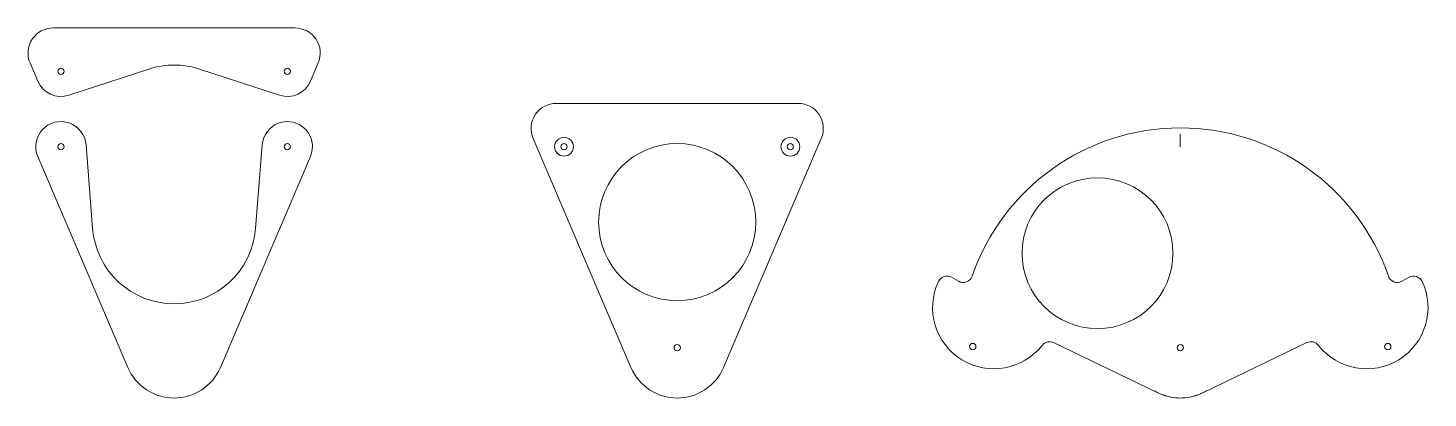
# Model space of a CAD drawing. Header units: inches. Extents: x -25.8 to 29.8, y -2 to 12.7.
import ezdxf

# ---------------------------------------------------------------- set-up
doc = ezdxf.new("R2010")
doc.units = ezdxf.units.IN
doc.header["$MEASUREMENT"] = 0
for name, color, linetype, lineweight, true_color in [('blade', 4, 'Continuous', 0, 0x00ffff), ('ceiling bracket', 3, 'Continuous', 0, 0x00ff00), ('gate', 6, 'Continuous', 0, 0xff00ff)]:
    doc.layers.add(name, color=color, linetype=linetype, lineweight=lineweight, true_color=true_color)

msp = doc.modelspace()

# ---------------------------------------------------------------- linework, layer by layer
at = {"layer": 'blade'}
for p, q in [((20, 8.5), (20, 8)), ((20, 8.5), (20, 8)), ((11.189, 2.645), (10.906, 2.804)), ((28.811, 2.645), (29.094, 2.804)), ((19.077, -1.774), (14.965, 0.203)), ((20.923, -1.774), (25.035, 0.203))]:
    msp.add_line(p, q, dxfattribs=at)
for centre, radius in [((16.708, 3.763), 3), ((11.751, 0.048), 0.125), ((20, 0), 0.125), ((28.249, 0.048), 0.125)]:
    msp.add_circle(centre, radius, dxfattribs=at)
for centre, radius, start, end in [((20, 0), 8.75, 90, 160.9924), ((20, 0), 8.75, 19.0076, 90), ((10.723, 2.476), 0.375, 60.7343, 154.8691), ((11.373, 2.972), 0.375, 240.7343, 340.9924), ((28.627, 2.972), 0.375, 199.0076, 299.2657), ((29.277, 2.476), 0.375, 25.1309, 119.2657), ((12.59, 1.601), 2.438, 154.8691, 321.8966), ((27.41, 1.601), 2.438, 218.1034, 25.1309), ((14.803, -0.135), 0.375, 64.317, 141.8966), ((25.197, -0.135), 0.375, 38.1034, 115.683), ((20, 0), 2, 239.2291, 297.4848), ((20, 0), 2, 242.5152, 300.7709)]:
    msp.add_arc(centre, radius, start, end, dxfattribs=at)
at = {"layer": 'ceiling bracket'}
for p, q in [((-24.809, 12.725), (-20, 12.725)), ((-15.191, 12.725), (-20, 12.725)), ((-25.42, 10.608), (-25.729, 11.333)), ((-14.58, 10.608), (-14.271, 11.333)), ((-24.189, 10.05), (-21.01, 11.089)), ((-15.811, 10.05), (-18.99, 11.089)), ((-23.503, 8.079), (-23.24, 4.744)), ((-16.497, 8.079), (-16.76, 4.744)), ((-21.84, -0.785), (-25.42, 7.608)), ((-18.16, -0.785), (-14.58, 7.608))]:
    msp.add_line(p, q, dxfattribs=at)
for centre in [(-24.5, 11), (-15.5, 11), (-24.5, 8), (-15.5, 8)]:
    msp.add_circle(centre, 0.125, dxfattribs=at)
for centre, radius, start, end in [((-24.809, 11.725), 1, 90, 203.1031), ((-15.191, 11.725), 1, 336.8969, 90), ((-20, 8), 3.25, 90, 108.107), ((-20, 8), 3.25, 71.893, 90), ((-24.5, 11), 1, 203.1031, 288.107), ((-15.5, 11), 1, 251.893, 336.8969), ((-24.5, 8), 1, 4.5129, 203.1031), ((-15.5, 8), 1, 336.8969, 175.4871), ((-20, 5), 3.25, 184.5129, 270), ((-20, 5), 3.25, 270, 355.4871), ((-20, 0), 2, 203.1031, 270), ((-20, 0), 2, 270, 336.8969)]:
    msp.add_arc(centre, radius, start, end, dxfattribs=at)
at = {"layer": 'gate'}
for p, q in [((-4.809, 9.725), (0, 9.725)), ((4.809, 9.725), (0, 9.725)), ((-1.84, -0.785), (-5.729, 8.333)), ((1.84, -0.785), (5.729, 8.333))]:
    msp.add_line(p, q, dxfattribs=at)
for centre, radius in [((-4.5, 8), 0.375), ((4.5, 8), 0.375), ((-4.5, 8), 0.125), ((4.5, 8), 0.125), ((0, 0), 0.125), ((0, 0), 0.125)]:
    msp.add_circle(centre, radius, dxfattribs=at)
for centre, radius, start, end in [((-4.809, 8.725), 1, 90, 203.1031), ((4.809, 8.725), 1, 336.8969, 90), ((0, 5), 3.125, 90, 270), ((0, 5), 3.125, 270, 90), ((0, 0), 2, 203.1031, 270), ((0, 0), 2, 270, 336.8969)]:
    msp.add_arc(centre, radius, start, end, dxfattribs=at)

doc.saveas('drawing.dxf')
